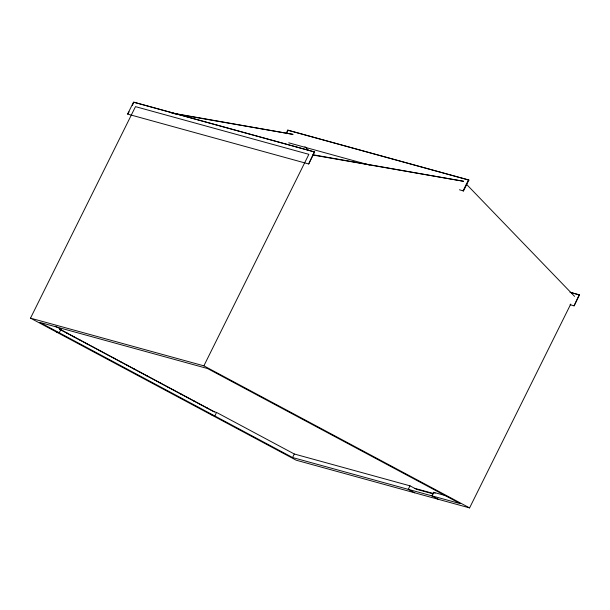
<?xml version="1.0" encoding="UTF-8"?>
<svg xmlns="http://www.w3.org/2000/svg" width="610" height="610" viewBox="0 0 610 610"><rect width="100%" height="100%" fill="white"/><g stroke="black" fill="none" stroke-linecap="round" stroke-linejoin="round"><path stroke-width="0.91" d="M127.604 114.085L133.552 102.099L314.646 151.989L308.69 163.976L127.604 114.085L129.114 111.859M132.294 105.469L133.88 102.274L314.646 151.989M30.5 318.153L135.496 106.643L308.873 154.33L203.877 365.84L30.5 318.153L296.208 460.214L469.586 507.901L570.769 304.062M55.342 326.243L61.015 329.27L59.261 332.801L56.425 332.015M286.082 133.483L287.752 130.121L468.907 180.049L463.486 190.976L459.429 189.756M286.471 133.689L288.141 130.326L468.907 180.049M314.318 151.821L308.69 163.976M433.428 493.947L416.478 489.289L409.996 485.827L294.317 454.008L216.55 412.429L214.804 415.951L211.96 415.174M292.571 457.53L460.26 503.654L207.514 368.524L39.825 322.4L292.571 457.53L294.317 454.008M468.518 179.836L463.097 190.77L463.486 190.976M409.996 485.827L408.25 489.35L414.724 492.811M446.421 495.846L433.588 492.316L431.834 495.838L438.315 499.3M579.18 294.76L574.079 305.862L579.5 294.935L569.999 292.236M171.135 112.85L293.067 134.383L173.972 113.628M313.532 154.856L463.6 181.292L312.625 154.978M288.751 142.816L369.5 165.028M570.327 292.411L579.5 294.935M570.083 304.68L574.079 305.862M59.635 328.889L61.015 329.27M66.726 333.06L67.496 333.273M73.398 336.636L74.168 336.842M80.078 340.205L80.848 340.41M86.75 343.773L87.52 343.979M93.429 347.342L94.192 347.548M100.101 350.91L100.871 351.116M106.78 354.479L107.543 354.685M113.452 358.047L114.222 358.253M120.124 361.616L120.894 361.821M126.804 365.184L127.566 365.398M133.476 368.753L134.246 368.966M140.155 372.321L140.918 372.535M146.827 375.89L147.597 376.103M153.506 379.458L154.269 379.672M160.178 383.027L160.948 383.24M166.85 386.595L167.62 386.809M173.53 390.164L174.292 390.377M180.202 393.732L180.972 393.946M186.881 397.301L187.644 397.514M193.553 400.869L194.323 401.083M200.225 404.438L200.995 404.651M206.965 408.044L207.735 408.258M216.55 412.429L213.706 411.643L59.727 329.324M414.731 488.351L433.779 493.597M287.752 130.121L288.141 130.326M203.877 365.84L469.586 507.901M433.588 492.316L435.166 493.154M59.719 329.118L214.476 411.857M466.246 184.029L574.582 296.384M304.954 146.72L308.263 150.144"/></g></svg>
